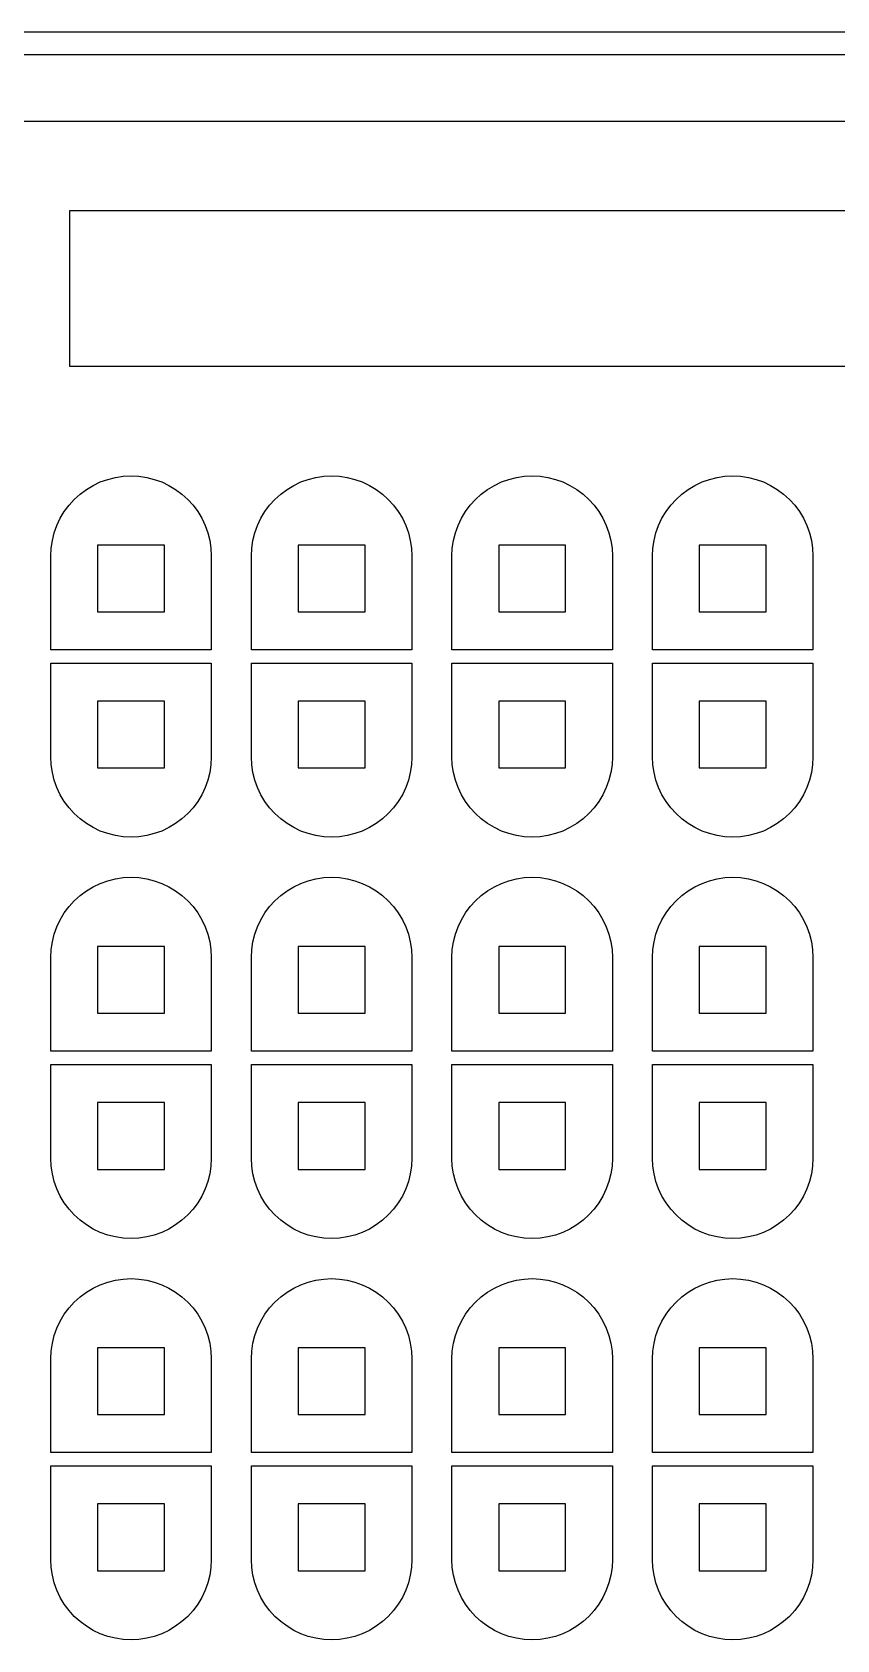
# Model space of a CAD drawing. Extents: x -25 to 122, y -49 to 104.
# Drawn here: x 45.89 to 64.29, y 27.97 to 64.71 of the extents above; entities that cross this region are included whole.
import ezdxf

# ---------------------------------------------------------------- set-up
doc = ezdxf.new("R2010")
doc.units = 0

msp = doc.modelspace()

# ---------------------------------------------------------------- linework, layer by layer
for p, q in [((101.39, 64.7065), (-9.6805, 64.7065)), ((-9.17099, 64.197), (100.881, 64.197)), ((99.3525, 62.6685), (-7.64249, 62.6685)), ((46.7466, 57.064), (46.7466, 60.6305)), ((46.7466, 60.6305), (69.6741, 60.6305)), ((69.6741, 57.064), (46.7466, 57.064)), ((47.2831, 54.3508), (47.4458, 54.4278)), ((47.4458, 54.4278), (47.6153, 54.4885)), ((47.6153, 54.4885), (47.7899, 54.5322)), ((47.7899, 54.5322), (47.968, 54.5586)), ((47.968, 54.5586), (48.1477, 54.5674)), ((48.1477, 54.5674), (48.3275, 54.5586)), ((48.3275, 54.5586), (48.5056, 54.5322)), ((48.5056, 54.5322), (48.6802, 54.4885)), ((48.6802, 54.4885), (48.8497, 54.4278)), ((48.8497, 54.4278), (49.0124, 54.3508)), ((51.8686, 54.3508), (52.0313, 54.4278)), ((52.0313, 54.4278), (52.2008, 54.4885)), ((52.2008, 54.4885), (52.3754, 54.5322)), ((52.3754, 54.5322), (52.5535, 54.5586)), ((52.5535, 54.5586), (52.7332, 54.5674)), ((52.7332, 54.5674), (52.913, 54.5586)), ((52.913, 54.5586), (53.0911, 54.5322)), ((53.0911, 54.5322), (53.2657, 54.4885)), ((53.2657, 54.4885), (53.4352, 54.4278)), ((53.4352, 54.4278), (53.5979, 54.3508)), ((56.4541, 54.3508), (56.6168, 54.4278)), ((56.6168, 54.4278), (56.7863, 54.4885)), ((56.7863, 54.4885), (56.9609, 54.5322)), ((56.9609, 54.5322), (57.139, 54.5586)), ((57.139, 54.5586), (57.3187, 54.5674)), ((57.3187, 54.5674), (57.4985, 54.5586)), ((57.4985, 54.5586), (57.6766, 54.5322)), ((57.6766, 54.5322), (57.8512, 54.4885)), ((57.8512, 54.4885), (58.0207, 54.4278)), ((58.0207, 54.4278), (58.1834, 54.3508)), ((61.0396, 54.3508), (61.2023, 54.4278)), ((61.2023, 54.4278), (61.3718, 54.4885)), ((61.3718, 54.4885), (61.5464, 54.5322)), ((61.5464, 54.5322), (61.7245, 54.5586)), ((61.7245, 54.5586), (61.9042, 54.5674)), ((61.9042, 54.5674), (62.084, 54.5586)), ((62.084, 54.5586), (62.2621, 54.5322)), ((62.2621, 54.5322), (62.4367, 54.4885)), ((62.4367, 54.4885), (62.6062, 54.4278)), ((62.6062, 54.4278), (62.7689, 54.3508)), ((46.7299, 53.8969), (46.8508, 54.0302)), ((46.8508, 54.0302), (46.9841, 54.1511)), ((46.9841, 54.1511), (47.1287, 54.2583)), ((47.1287, 54.2583), (47.2831, 54.3508)), ((49.0124, 54.3508), (49.1668, 54.2583)), ((49.1668, 54.2583), (49.3113, 54.1511)), ((49.3113, 54.1511), (49.4447, 54.0302)), ((49.4447, 54.0302), (49.5656, 53.8969)), ((51.3154, 53.8969), (51.4363, 54.0302)), ((51.4363, 54.0302), (51.5696, 54.1511)), ((51.5696, 54.1511), (51.7142, 54.2583)), ((51.7142, 54.2583), (51.8686, 54.3508)), ((53.5979, 54.3508), (53.7523, 54.2583)), ((53.7523, 54.2583), (53.8969, 54.1511)), ((53.8969, 54.1511), (54.0302, 54.0302)), ((54.0302, 54.0302), (54.1511, 53.8969)), ((55.9009, 53.8969), (56.0218, 54.0302)), ((56.0218, 54.0302), (56.1551, 54.1511)), ((56.1551, 54.1511), (56.2997, 54.2583)), ((56.2997, 54.2583), (56.4541, 54.3508)), ((58.1834, 54.3508), (58.3378, 54.2583)), ((58.3378, 54.2583), (58.4823, 54.1511)), ((58.4823, 54.1511), (58.6157, 54.0302)), ((58.6157, 54.0302), (58.7366, 53.8969)), ((60.4864, 53.8969), (60.6073, 54.0302)), ((60.6073, 54.0302), (60.7406, 54.1511)), ((60.7406, 54.1511), (60.8852, 54.2583)), ((60.8852, 54.2583), (61.0396, 54.3508)), ((62.7689, 54.3508), (62.9233, 54.2583)), ((62.9233, 54.2583), (63.0678, 54.1511)), ((63.0678, 54.1511), (63.2012, 54.0302)), ((63.2012, 54.0302), (63.3221, 53.8969)), ((46.5301, 53.5979), (46.6227, 53.7523)), ((46.6227, 53.7523), (46.7299, 53.8969)), ((49.5656, 53.8969), (49.6728, 53.7523)), ((49.6728, 53.7523), (49.7654, 53.5979)), ((51.1156, 53.5979), (51.2082, 53.7523)), ((51.2082, 53.7523), (51.3154, 53.8969)), ((54.1511, 53.8969), (54.2583, 53.7523)), ((54.2583, 53.7523), (54.3508, 53.5979)), ((55.7011, 53.5979), (55.7937, 53.7523)), ((55.7937, 53.7523), (55.9009, 53.8969)), ((58.7366, 53.8969), (58.8438, 53.7523)), ((58.8438, 53.7523), (58.9364, 53.5979)), ((60.2866, 53.5979), (60.3792, 53.7523)), ((60.3792, 53.7523), (60.4864, 53.8969)), ((63.3221, 53.8969), (63.4293, 53.7523)), ((63.4293, 53.7523), (63.5219, 53.5979)), ((46.3488, 53.0911), (46.3925, 53.2657)), ((46.3925, 53.2657), (46.4532, 53.4352)), ((46.4532, 53.4352), (46.5301, 53.5979)), ((49.7654, 53.5979), (49.8423, 53.4352)), ((49.8423, 53.4352), (49.903, 53.2657)), ((49.903, 53.2657), (49.9467, 53.0911)), ((50.9343, 53.0911), (50.978, 53.2657)), ((50.978, 53.2657), (51.0387, 53.4352)), ((51.0387, 53.4352), (51.1156, 53.5979)), ((54.3508, 53.5979), (54.4278, 53.4352)), ((54.4278, 53.4352), (54.4885, 53.2657)), ((54.4885, 53.2657), (54.5322, 53.0911)), ((55.5198, 53.0911), (55.5635, 53.2657)), ((55.5635, 53.2657), (55.6242, 53.4352)), ((55.6242, 53.4352), (55.7011, 53.5979)), ((58.9364, 53.5979), (59.0133, 53.4352)), ((59.0133, 53.4352), (59.074, 53.2657)), ((59.074, 53.2657), (59.1177, 53.0911)), ((60.1053, 53.0911), (60.149, 53.2657)), ((60.149, 53.2657), (60.2097, 53.4352)), ((60.2097, 53.4352), (60.2866, 53.5979)), ((63.5219, 53.5979), (63.5988, 53.4352)), ((63.5988, 53.4352), (63.6595, 53.2657)), ((63.6595, 53.2657), (63.7032, 53.0911)), ((46.3136, 52.7332), (46.3224, 52.913)), ((46.3224, 52.913), (46.3488, 53.0911)), ((48.912, 52.988), (47.3835, 52.988)), ((47.3835, 52.988), (47.3835, 51.4595)), ((48.912, 51.4595), (48.912, 52.988)), ((49.9467, 53.0911), (49.9731, 52.913)), ((49.9731, 52.913), (49.9819, 52.7332)), ((50.899, 52.7332), (50.9079, 52.913)), ((50.9079, 52.913), (50.9343, 53.0911)), ((53.4975, 52.988), (51.969, 52.988)), ((51.969, 52.988), (51.969, 51.4595)), ((53.4975, 51.4595), (53.4975, 52.988)), ((54.5322, 53.0911), (54.5586, 52.913)), ((54.5586, 52.913), (54.5674, 52.7332)), ((55.4846, 52.7332), (55.4934, 52.913)), ((55.4934, 52.913), (55.5198, 53.0911)), ((58.083, 52.988), (56.5545, 52.988)), ((56.5545, 52.988), (56.5545, 51.4595)), ((58.083, 51.4595), (58.083, 52.988)), ((59.1177, 53.0911), (59.1441, 52.913)), ((59.1441, 52.913), (59.1529, 52.7332)), ((60.0701, 52.7332), (60.0789, 52.913)), ((60.0789, 52.913), (60.1053, 53.0911)), ((62.6685, 52.988), (61.14, 52.988)), ((61.14, 52.988), (61.14, 51.4595)), ((62.6685, 51.4595), (62.6685, 52.988)), ((63.7032, 53.0911), (63.7296, 52.913)), ((63.7296, 52.913), (63.7384, 52.7332)), ((46.3136, 50.5933), (46.3136, 52.7332)), ((49.9819, 52.7332), (49.9819, 50.5933)), ((50.899, 50.5933), (50.899, 52.7332)), ((54.5674, 52.7332), (54.5674, 50.5933)), ((55.4846, 50.5933), (55.4846, 52.7332)), ((59.1529, 52.7332), (59.1529, 50.5933)), ((60.0701, 50.5933), (60.0701, 52.7332)), ((63.7384, 52.7332), (63.7384, 50.5933)), ((47.3835, 51.4595), (48.912, 51.4595)), ((51.969, 51.4595), (53.4975, 51.4595)), ((56.5545, 51.4595), (58.083, 51.4595)), ((61.14, 51.4595), (62.6685, 51.4595)), ((49.9819, 50.5933), (46.3136, 50.5933)), ((54.5674, 50.5933), (50.899, 50.5933)), ((59.1529, 50.5933), (55.4846, 50.5933)), ((63.7384, 50.5933), (60.0701, 50.5933)), ((46.3136, 48.1477), (46.3136, 50.2876)), ((46.3136, 50.2876), (49.9819, 50.2876)), ((49.9819, 50.2876), (49.9819, 48.1477)), ((50.899, 48.1477), (50.899, 50.2876)), ((50.899, 50.2876), (54.5674, 50.2876)), ((54.5674, 50.2876), (54.5674, 48.1477)), ((55.4846, 48.1477), (55.4846, 50.2876)), ((55.4846, 50.2876), (59.1529, 50.2876)), ((59.1529, 50.2876), (59.1529, 48.1477)), ((60.0701, 48.1477), (60.0701, 50.2876)), ((60.0701, 50.2876), (63.7384, 50.2876)), ((63.7384, 50.2876), (63.7384, 48.1477)), ((48.912, 49.4215), (47.3835, 49.4215)), ((47.3835, 49.4215), (47.3835, 47.893)), ((48.912, 47.893), (48.912, 49.4215)), ((53.4975, 49.4215), (51.969, 49.4215)), ((51.969, 49.4215), (51.969, 47.893)), ((53.4975, 47.893), (53.4975, 49.4215)), ((58.083, 49.4215), (56.5545, 49.4215)), ((56.5545, 49.4215), (56.5545, 47.893)), ((58.083, 47.893), (58.083, 49.4215)), ((62.6685, 49.4215), (61.14, 49.4215)), ((61.14, 49.4215), (61.14, 47.893)), ((62.6685, 47.893), (62.6685, 49.4215)), ((46.3224, 47.968), (46.3136, 48.1477)), ((49.9819, 48.1477), (49.9731, 47.968)), ((50.9079, 47.968), (50.899, 48.1477)), ((54.5674, 48.1477), (54.5586, 47.968)), ((55.4934, 47.968), (55.4846, 48.1477)), ((59.1529, 48.1477), (59.1441, 47.968)), ((60.0789, 47.968), (60.0701, 48.1477)), ((63.7384, 48.1477), (63.7296, 47.968)), ((46.3488, 47.7899), (46.3224, 47.968)), ((46.3925, 47.6153), (46.3488, 47.7899)), ((47.3835, 47.893), (48.912, 47.893)), ((49.9467, 47.7899), (49.903, 47.6153)), ((49.9731, 47.968), (49.9467, 47.7899)), ((50.9343, 47.7899), (50.9079, 47.968)), ((50.978, 47.6153), (50.9343, 47.7899)), ((51.969, 47.893), (53.4975, 47.893)), ((54.5322, 47.7899), (54.4885, 47.6153)), ((54.5586, 47.968), (54.5322, 47.7899)), ((55.5198, 47.7899), (55.4934, 47.968)), ((55.5635, 47.6153), (55.5198, 47.7899)), ((56.5545, 47.893), (58.083, 47.893)), ((59.1177, 47.7899), (59.074, 47.6153)), ((59.1441, 47.968), (59.1177, 47.7899)), ((60.1053, 47.7899), (60.0789, 47.968)), ((60.149, 47.6153), (60.1053, 47.7899)), ((61.14, 47.893), (62.6685, 47.893)), ((63.7032, 47.7899), (63.6595, 47.6153)), ((63.7296, 47.968), (63.7032, 47.7899)), ((46.4532, 47.4458), (46.3925, 47.6153)), ((46.5301, 47.2831), (46.4532, 47.4458)), ((49.8423, 47.4458), (49.7654, 47.2831)), ((49.903, 47.6153), (49.8423, 47.4458)), ((51.0387, 47.4458), (50.978, 47.6153)), ((51.1156, 47.2831), (51.0387, 47.4458)), ((54.4278, 47.4458), (54.3508, 47.2831)), ((54.4885, 47.6153), (54.4278, 47.4458)), ((55.6242, 47.4458), (55.5635, 47.6153)), ((55.7011, 47.2831), (55.6242, 47.4458)), ((59.0133, 47.4458), (58.9364, 47.2831)), ((59.074, 47.6153), (59.0133, 47.4458)), ((60.2097, 47.4458), (60.149, 47.6153)), ((60.2866, 47.2831), (60.2097, 47.4458)), ((63.5988, 47.4458), (63.5219, 47.2831)), ((63.6595, 47.6153), (63.5988, 47.4458)), ((46.6227, 47.1287), (46.5301, 47.2831)), ((46.7299, 46.9841), (46.6227, 47.1287)), ((49.6728, 47.1287), (49.5656, 46.9841)), ((49.7654, 47.2831), (49.6728, 47.1287)), ((51.2082, 47.1287), (51.1156, 47.2831)), ((51.3154, 46.9841), (51.2082, 47.1287)), ((54.2583, 47.1287), (54.1511, 46.9841)), ((54.3508, 47.2831), (54.2583, 47.1287)), ((55.7937, 47.1287), (55.7011, 47.2831)), ((55.9009, 46.9841), (55.7937, 47.1287)), ((58.8438, 47.1287), (58.7366, 46.9841)), ((58.9364, 47.2831), (58.8438, 47.1287)), ((60.3792, 47.1287), (60.2866, 47.2831)), ((60.4864, 46.9841), (60.3792, 47.1287)), ((63.4293, 47.1287), (63.3221, 46.9841)), ((63.5219, 47.2831), (63.4293, 47.1287)), ((46.8508, 46.8508), (46.7299, 46.9841)), ((46.9841, 46.7299), (46.8508, 46.8508)), ((47.1287, 46.6227), (46.9841, 46.7299)), ((49.3113, 46.7299), (49.1668, 46.6227)), ((49.4447, 46.8508), (49.3113, 46.7299)), ((49.5656, 46.9841), (49.4447, 46.8508)), ((51.4363, 46.8508), (51.3154, 46.9841)), ((51.5696, 46.7299), (51.4363, 46.8508)), ((51.7142, 46.6227), (51.5696, 46.7299)), ((53.8969, 46.7299), (53.7523, 46.6227)), ((54.0302, 46.8508), (53.8969, 46.7299)), ((54.1511, 46.9841), (54.0302, 46.8508)), ((56.0218, 46.8508), (55.9009, 46.9841)), ((56.1551, 46.7299), (56.0218, 46.8508)), ((56.2997, 46.6227), (56.1551, 46.7299)), ((58.4823, 46.7299), (58.3378, 46.6227)), ((58.6157, 46.8508), (58.4823, 46.7299)), ((58.7366, 46.9841), (58.6157, 46.8508)), ((60.6073, 46.8508), (60.4864, 46.9841)), ((60.7406, 46.7299), (60.6073, 46.8508)), ((60.8852, 46.6227), (60.7406, 46.7299)), ((63.0678, 46.7299), (62.9233, 46.6227)), ((63.2012, 46.8508), (63.0678, 46.7299)), ((63.3221, 46.9841), (63.2012, 46.8508)), ((47.2831, 46.5301), (47.1287, 46.6227)), ((47.4458, 46.4532), (47.2831, 46.5301)), ((47.6153, 46.3925), (47.4458, 46.4532)), ((47.7899, 46.3488), (47.6153, 46.3925)), ((47.968, 46.3224), (47.7899, 46.3488)), ((48.1477, 46.3136), (47.968, 46.3224)), ((48.3275, 46.3224), (48.1477, 46.3136)), ((48.5056, 46.3488), (48.3275, 46.3224)), ((48.6802, 46.3925), (48.5056, 46.3488)), ((48.8497, 46.4532), (48.6802, 46.3925)), ((49.0124, 46.5301), (48.8497, 46.4532)), ((49.1668, 46.6227), (49.0124, 46.5301)), ((51.8686, 46.5301), (51.7142, 46.6227)), ((52.0313, 46.4532), (51.8686, 46.5301)), ((52.2008, 46.3925), (52.0313, 46.4532)), ((52.3754, 46.3488), (52.2008, 46.3925)), ((52.5535, 46.3224), (52.3754, 46.3488)), ((52.7332, 46.3136), (52.5535, 46.3224)), ((52.913, 46.3224), (52.7332, 46.3136)), ((53.0911, 46.3488), (52.913, 46.3224)), ((53.2657, 46.3925), (53.0911, 46.3488)), ((53.4352, 46.4532), (53.2657, 46.3925)), ((53.5979, 46.5301), (53.4352, 46.4532)), ((53.7523, 46.6227), (53.5979, 46.5301)), ((56.4541, 46.5301), (56.2997, 46.6227)), ((56.6168, 46.4532), (56.4541, 46.5301)), ((56.7863, 46.3925), (56.6168, 46.4532)), ((56.9609, 46.3488), (56.7863, 46.3925)), ((57.139, 46.3224), (56.9609, 46.3488)), ((57.3187, 46.3136), (57.139, 46.3224)), ((57.4985, 46.3224), (57.3187, 46.3136)), ((57.6766, 46.3488), (57.4985, 46.3224)), ((57.8512, 46.3925), (57.6766, 46.3488)), ((58.0207, 46.4532), (57.8512, 46.3925)), ((58.1834, 46.5301), (58.0207, 46.4532)), ((58.3378, 46.6227), (58.1834, 46.5301)), ((61.0396, 46.5301), (60.8852, 46.6227)), ((61.2023, 46.4532), (61.0396, 46.5301)), ((61.3718, 46.3925), (61.2023, 46.4532)), ((61.5464, 46.3488), (61.3718, 46.3925)), ((61.7245, 46.3224), (61.5464, 46.3488)), ((61.9042, 46.3136), (61.7245, 46.3224)), ((62.084, 46.3224), (61.9042, 46.3136)), ((62.2621, 46.3488), (62.084, 46.3224)), ((62.4367, 46.3925), (62.2621, 46.3488)), ((62.6062, 46.4532), (62.4367, 46.3925)), ((62.7689, 46.5301), (62.6062, 46.4532)), ((62.9233, 46.6227), (62.7689, 46.5301)), ((47.2831, 45.1799), (47.4458, 45.2568)), ((47.4458, 45.2568), (47.6153, 45.3175)), ((47.6153, 45.3175), (47.7899, 45.3612)), ((47.7899, 45.3612), (47.968, 45.3876)), ((47.968, 45.3876), (48.1477, 45.3964)), ((48.1477, 45.3964), (48.3275, 45.3876)), ((48.3275, 45.3876), (48.5056, 45.3612)), ((48.5056, 45.3612), (48.6802, 45.3175)), ((48.6802, 45.3175), (48.8497, 45.2568)), ((48.8497, 45.2568), (49.0124, 45.1799)), ((51.8686, 45.1799), (52.0313, 45.2568)), ((52.0313, 45.2568), (52.2008, 45.3175)), ((52.2008, 45.3175), (52.3754, 45.3612)), ((52.3754, 45.3612), (52.5535, 45.3876)), ((52.5535, 45.3876), (52.7332, 45.3964)), ((52.7332, 45.3964), (52.913, 45.3876)), ((52.913, 45.3876), (53.0911, 45.3612)), ((53.0911, 45.3612), (53.2657, 45.3175)), ((53.2657, 45.3175), (53.4352, 45.2568)), ((53.4352, 45.2568), (53.5979, 45.1799)), ((56.4541, 45.1799), (56.6168, 45.2568)), ((56.6168, 45.2568), (56.7863, 45.3175)), ((56.7863, 45.3175), (56.9609, 45.3612)), ((56.9609, 45.3612), (57.139, 45.3876)), ((57.139, 45.3876), (57.3187, 45.3964)), ((57.3187, 45.3964), (57.4985, 45.3876)), ((57.4985, 45.3876), (57.6766, 45.3612)), ((57.6766, 45.3612), (57.8512, 45.3175)), ((57.8512, 45.3175), (58.0207, 45.2568)), ((58.0207, 45.2568), (58.1834, 45.1799)), ((61.0396, 45.1799), (61.2023, 45.2568)), ((61.2023, 45.2568), (61.3718, 45.3175)), ((61.3718, 45.3175), (61.5464, 45.3612)), ((61.5464, 45.3612), (61.7245, 45.3876)), ((61.7245, 45.3876), (61.9042, 45.3964)), ((61.9042, 45.3964), (62.084, 45.3876)), ((62.084, 45.3876), (62.2621, 45.3612)), ((62.2621, 45.3612), (62.4367, 45.3175)), ((62.4367, 45.3175), (62.6062, 45.2568)), ((62.6062, 45.2568), (62.7689, 45.1799)), ((46.7299, 44.7258), (46.8508, 44.8592)), ((46.8508, 44.8592), (46.9841, 44.9801)), ((46.9841, 44.9801), (47.1287, 45.0873)), ((47.1287, 45.0873), (47.2831, 45.1799)), ((49.0124, 45.1799), (49.1668, 45.0873)), ((49.1668, 45.0873), (49.3113, 44.9801)), ((49.3113, 44.9801), (49.4447, 44.8592)), ((49.4447, 44.8592), (49.5656, 44.7258)), ((51.3154, 44.7258), (51.4363, 44.8592)), ((51.4363, 44.8592), (51.5696, 44.9801)), ((51.5696, 44.9801), (51.7142, 45.0873)), ((51.7142, 45.0873), (51.8686, 45.1799)), ((53.5979, 45.1799), (53.7523, 45.0873)), ((53.7523, 45.0873), (53.8969, 44.9801)), ((53.8969, 44.9801), (54.0302, 44.8592)), ((54.0302, 44.8592), (54.1511, 44.7258)), ((55.9009, 44.7258), (56.0218, 44.8592)), ((56.0218, 44.8592), (56.1551, 44.9801)), ((56.1551, 44.9801), (56.2997, 45.0873)), ((56.2997, 45.0873), (56.4541, 45.1799)), ((58.1834, 45.1799), (58.3378, 45.0873)), ((58.3378, 45.0873), (58.4823, 44.9801)), ((58.4823, 44.9801), (58.6157, 44.8592)), ((58.6157, 44.8592), (58.7366, 44.7258)), ((60.4864, 44.7258), (60.6073, 44.8592)), ((60.6073, 44.8592), (60.7406, 44.9801)), ((60.7406, 44.9801), (60.8852, 45.0873)), ((60.8852, 45.0873), (61.0396, 45.1799)), ((62.7689, 45.1799), (62.9233, 45.0873)), ((62.9233, 45.0873), (63.0678, 44.9801)), ((63.0678, 44.9801), (63.2012, 44.8592)), ((63.2012, 44.8592), (63.3221, 44.7258)), ((46.5301, 44.4269), (46.6227, 44.5813)), ((46.6227, 44.5813), (46.7299, 44.7258)), ((49.5656, 44.7258), (49.6728, 44.5813)), ((49.6728, 44.5813), (49.7654, 44.4269)), ((51.1156, 44.4269), (51.2082, 44.5813)), ((51.2082, 44.5813), (51.3154, 44.7258)), ((54.1511, 44.7258), (54.2583, 44.5813)), ((54.2583, 44.5813), (54.3508, 44.4269)), ((55.7011, 44.4269), (55.7937, 44.5813)), ((55.7937, 44.5813), (55.9009, 44.7258)), ((58.7366, 44.7258), (58.8438, 44.5813)), ((58.8438, 44.5813), (58.9364, 44.4269)), ((60.2866, 44.4269), (60.3792, 44.5813)), ((60.3792, 44.5813), (60.4864, 44.7258)), ((63.3221, 44.7258), (63.4293, 44.5813)), ((63.4293, 44.5813), (63.5219, 44.4269)), ((46.3488, 43.9201), (46.3925, 44.0947)), ((46.3925, 44.0947), (46.4532, 44.2642)), ((46.4532, 44.2642), (46.5301, 44.4269)), ((49.7654, 44.4269), (49.8423, 44.2642)), ((49.8423, 44.2642), (49.903, 44.0947)), ((49.903, 44.0947), (49.9467, 43.9201)), ((50.9343, 43.9201), (50.978, 44.0947)), ((50.978, 44.0947), (51.0387, 44.2642)), ((51.0387, 44.2642), (51.1156, 44.4269)), ((54.3508, 44.4269), (54.4278, 44.2642)), ((54.4278, 44.2642), (54.4885, 44.0947)), ((54.4885, 44.0947), (54.5322, 43.9201)), ((55.5198, 43.9201), (55.5635, 44.0947)), ((55.5635, 44.0947), (55.6242, 44.2642)), ((55.6242, 44.2642), (55.7011, 44.4269)), ((58.9364, 44.4269), (59.0133, 44.2642)), ((59.0133, 44.2642), (59.074, 44.0947)), ((59.074, 44.0947), (59.1177, 43.9201)), ((60.1053, 43.9201), (60.149, 44.0947)), ((60.149, 44.0947), (60.2097, 44.2642)), ((60.2097, 44.2642), (60.2866, 44.4269)), ((63.5219, 44.4269), (63.5988, 44.2642)), ((63.5988, 44.2642), (63.6595, 44.0947)), ((63.6595, 44.0947), (63.7032, 43.9201)), ((46.3136, 43.5622), (46.3224, 43.742)), ((46.3224, 43.742), (46.3488, 43.9201)), ((48.912, 43.817), (47.3835, 43.817)), ((47.3835, 43.817), (47.3835, 42.2885)), ((48.912, 42.2885), (48.912, 43.817)), ((49.9467, 43.9201), (49.9731, 43.742)), ((49.9731, 43.742), (49.9819, 43.5622)), ((50.899, 43.5622), (50.9079, 43.742)), ((50.9079, 43.742), (50.9343, 43.9201)), ((53.4975, 43.817), (51.969, 43.817)), ((51.969, 43.817), (51.969, 42.2885)), ((53.4975, 42.2885), (53.4975, 43.817)), ((54.5322, 43.9201), (54.5586, 43.742)), ((54.5586, 43.742), (54.5674, 43.5622)), ((55.4846, 43.5622), (55.4934, 43.742)), ((55.4934, 43.742), (55.5198, 43.9201)), ((58.083, 43.817), (56.5545, 43.817)), ((56.5545, 43.817), (56.5545, 42.2885)), ((58.083, 42.2885), (58.083, 43.817)), ((59.1177, 43.9201), (59.1441, 43.742)), ((59.1441, 43.742), (59.1529, 43.5622)), ((60.0701, 43.5622), (60.0789, 43.742)), ((60.0789, 43.742), (60.1053, 43.9201)), ((62.6685, 43.817), (61.14, 43.817)), ((61.14, 43.817), (61.14, 42.2885)), ((62.6685, 42.2885), (62.6685, 43.817)), ((63.7032, 43.9201), (63.7296, 43.742)), ((63.7296, 43.742), (63.7384, 43.5622)), ((46.3136, 41.4223), (46.3136, 43.5622)), ((49.9819, 43.5622), (49.9819, 41.4223)), ((50.899, 41.4223), (50.899, 43.5622)), ((54.5674, 43.5622), (54.5674, 41.4223)), ((55.4846, 41.4223), (55.4846, 43.5622)), ((59.1529, 43.5622), (59.1529, 41.4223)), ((60.0701, 41.4223), (60.0701, 43.5622)), ((63.7384, 43.5622), (63.7384, 41.4223)), ((47.3835, 42.2885), (48.912, 42.2885)), ((51.969, 42.2885), (53.4975, 42.2885)), ((56.5545, 42.2885), (58.083, 42.2885)), ((61.14, 42.2885), (62.6685, 42.2885)), ((49.9819, 41.4223), (46.3136, 41.4223)), ((54.5674, 41.4223), (50.899, 41.4223)), ((59.1529, 41.4223), (55.4846, 41.4223)), ((63.7384, 41.4223), (60.0701, 41.4223)), ((46.3136, 38.9767), (46.3136, 41.1167)), ((46.3136, 41.1167), (49.9819, 41.1167)), ((49.9819, 41.1167), (49.9819, 38.9767)), ((50.899, 38.9767), (50.899, 41.1167)), ((50.899, 41.1167), (54.5674, 41.1167)), ((54.5674, 41.1167), (54.5674, 38.9767)), ((55.4846, 38.9767), (55.4846, 41.1167)), ((55.4846, 41.1167), (59.1529, 41.1167)), ((59.1529, 41.1167), (59.1529, 38.9767)), ((60.0701, 38.9767), (60.0701, 41.1167)), ((60.0701, 41.1167), (63.7384, 41.1167)), ((63.7384, 41.1167), (63.7384, 38.9767)), ((48.912, 40.2505), (47.3835, 40.2505)), ((47.3835, 40.2505), (47.3835, 38.722)), ((48.912, 38.722), (48.912, 40.2505)), ((53.4975, 40.2505), (51.969, 40.2505)), ((51.969, 40.2505), (51.969, 38.722)), ((53.4975, 38.722), (53.4975, 40.2505)), ((58.083, 40.2505), (56.5545, 40.2505)), ((56.5545, 40.2505), (56.5545, 38.722)), ((58.083, 38.722), (58.083, 40.2505)), ((62.6685, 40.2505), (61.14, 40.2505)), ((61.14, 40.2505), (61.14, 38.722)), ((62.6685, 38.722), (62.6685, 40.2505)), ((46.3224, 38.797), (46.3136, 38.9767)), ((49.9819, 38.9767), (49.9731, 38.797)), ((50.9079, 38.797), (50.899, 38.9767)), ((54.5674, 38.9767), (54.5586, 38.797)), ((55.4934, 38.797), (55.4846, 38.9767)), ((59.1529, 38.9767), (59.1441, 38.797)), ((60.0789, 38.797), (60.0701, 38.9767)), ((63.7384, 38.9767), (63.7296, 38.797)), ((46.3488, 38.6189), (46.3224, 38.797)), ((46.3925, 38.4443), (46.3488, 38.6189)), ((47.3835, 38.722), (48.912, 38.722)), ((49.9467, 38.6189), (49.903, 38.4443)), ((49.9731, 38.797), (49.9467, 38.6189)), ((50.9343, 38.6189), (50.9079, 38.797)), ((50.978, 38.4443), (50.9343, 38.6189)), ((51.969, 38.722), (53.4975, 38.722)), ((54.5322, 38.6189), (54.4885, 38.4443)), ((54.5586, 38.797), (54.5322, 38.6189)), ((55.5198, 38.6189), (55.4934, 38.797)), ((55.5635, 38.4443), (55.5198, 38.6189)), ((56.5545, 38.722), (58.083, 38.722)), ((59.1177, 38.6189), (59.074, 38.4443)), ((59.1441, 38.797), (59.1177, 38.6189)), ((60.1053, 38.6189), (60.0789, 38.797)), ((60.149, 38.4443), (60.1053, 38.6189)), ((61.14, 38.722), (62.6685, 38.722)), ((63.7032, 38.6189), (63.6595, 38.4443)), ((63.7296, 38.797), (63.7032, 38.6189)), ((46.4532, 38.2748), (46.3925, 38.4443)), ((46.5301, 38.1121), (46.4532, 38.2748)), ((49.8423, 38.2748), (49.7654, 38.1121)), ((49.903, 38.4443), (49.8423, 38.2748)), ((51.0387, 38.2748), (50.978, 38.4443)), ((51.1156, 38.1121), (51.0387, 38.2748)), ((54.4278, 38.2748), (54.3508, 38.1121)), ((54.4885, 38.4443), (54.4278, 38.2748)), ((55.6242, 38.2748), (55.5635, 38.4443)), ((55.7011, 38.1121), (55.6242, 38.2748)), ((59.0133, 38.2748), (58.9364, 38.1121)), ((59.074, 38.4443), (59.0133, 38.2748)), ((60.2097, 38.2748), (60.149, 38.4443)), ((60.2866, 38.1121), (60.2097, 38.2748)), ((63.5988, 38.2748), (63.5219, 38.1121)), ((63.6595, 38.4443), (63.5988, 38.2748)), ((46.6227, 37.9577), (46.5301, 38.1121)), ((46.7299, 37.8131), (46.6227, 37.9577)), ((49.6728, 37.9577), (49.5656, 37.8131)), ((49.7654, 38.1121), (49.6728, 37.9577)), ((51.2082, 37.9577), (51.1156, 38.1121)), ((51.3154, 37.8131), (51.2082, 37.9577)), ((54.2583, 37.9577), (54.1511, 37.8131)), ((54.3508, 38.1121), (54.2583, 37.9577)), ((55.7937, 37.9577), (55.7011, 38.1121)), ((55.9009, 37.8131), (55.7937, 37.9577)), ((58.8438, 37.9577), (58.7366, 37.8131)), ((58.9364, 38.1121), (58.8438, 37.9577)), ((60.3792, 37.9577), (60.2866, 38.1121)), ((60.4864, 37.8131), (60.3792, 37.9577)), ((63.4293, 37.9577), (63.3221, 37.8131)), ((63.5219, 38.1121), (63.4293, 37.9577)), ((46.8508, 37.6798), (46.7299, 37.8131)), ((46.9841, 37.5589), (46.8508, 37.6798)), ((47.1287, 37.4517), (46.9841, 37.5589)), ((49.3113, 37.5589), (49.1668, 37.4517)), ((49.4447, 37.6798), (49.3113, 37.5589)), ((49.5656, 37.8131), (49.4447, 37.6798)), ((51.4363, 37.6798), (51.3154, 37.8131)), ((51.5696, 37.5589), (51.4363, 37.6798)), ((51.7142, 37.4517), (51.5696, 37.5589)), ((53.8969, 37.5589), (53.7523, 37.4517)), ((54.0302, 37.6798), (53.8969, 37.5589)), ((54.1511, 37.8131), (54.0302, 37.6798)), ((56.0218, 37.6798), (55.9009, 37.8131)), ((56.1551, 37.5589), (56.0218, 37.6798)), ((56.2997, 37.4517), (56.1551, 37.5589)), ((58.4823, 37.5589), (58.3378, 37.4517)), ((58.6157, 37.6798), (58.4823, 37.5589)), ((58.7366, 37.8131), (58.6157, 37.6798)), ((60.6073, 37.6798), (60.4864, 37.8131)), ((60.7406, 37.5589), (60.6073, 37.6798)), ((60.8852, 37.4517), (60.7406, 37.5589)), ((63.0678, 37.5589), (62.9233, 37.4517)), ((63.2012, 37.6798), (63.0678, 37.5589)), ((63.3221, 37.8131), (63.2012, 37.6798)), ((47.2831, 37.3591), (47.1287, 37.4517)), ((47.4458, 37.2822), (47.2831, 37.3591)), ((47.6153, 37.2215), (47.4458, 37.2822)), ((47.7899, 37.1778), (47.6153, 37.2215)), ((47.968, 37.1514), (47.7899, 37.1778)), ((48.1477, 37.1425), (47.968, 37.1514)), ((48.3275, 37.1514), (48.1477, 37.1425)), ((48.5056, 37.1778), (48.3275, 37.1514)), ((48.6802, 37.2215), (48.5056, 37.1778)), ((48.8497, 37.2822), (48.6802, 37.2215)), ((49.0124, 37.3591), (48.8497, 37.2822)), ((49.1668, 37.4517), (49.0124, 37.3591)), ((51.8686, 37.3591), (51.7142, 37.4517)), ((52.0313, 37.2822), (51.8686, 37.3591)), ((52.2008, 37.2215), (52.0313, 37.2822)), ((52.3754, 37.1778), (52.2008, 37.2215)), ((52.5535, 37.1514), (52.3754, 37.1778)), ((52.7332, 37.1425), (52.5535, 37.1514)), ((52.913, 37.1514), (52.7332, 37.1425)), ((53.0911, 37.1778), (52.913, 37.1514)), ((53.2657, 37.2215), (53.0911, 37.1778)), ((53.4352, 37.2822), (53.2657, 37.2215)), ((53.5979, 37.3591), (53.4352, 37.2822)), ((53.7523, 37.4517), (53.5979, 37.3591)), ((56.4541, 37.3591), (56.2997, 37.4517)), ((56.6168, 37.2822), (56.4541, 37.3591)), ((56.7863, 37.2215), (56.6168, 37.2822)), ((56.9609, 37.1778), (56.7863, 37.2215)), ((57.139, 37.1514), (56.9609, 37.1778)), ((57.3187, 37.1425), (57.139, 37.1514)), ((57.4985, 37.1514), (57.3187, 37.1425)), ((57.6766, 37.1778), (57.4985, 37.1514)), ((57.8512, 37.2215), (57.6766, 37.1778)), ((58.0207, 37.2822), (57.8512, 37.2215)), ((58.1834, 37.3591), (58.0207, 37.2822)), ((58.3378, 37.4517), (58.1834, 37.3591)), ((61.0396, 37.3591), (60.8852, 37.4517)), ((61.2023, 37.2822), (61.0396, 37.3591)), ((61.3718, 37.2215), (61.2023, 37.2822)), ((61.5464, 37.1778), (61.3718, 37.2215)), ((61.7245, 37.1514), (61.5464, 37.1778)), ((61.9042, 37.1425), (61.7245, 37.1514)), ((62.084, 37.1514), (61.9042, 37.1425)), ((62.2621, 37.1778), (62.084, 37.1514)), ((62.4367, 37.2215), (62.2621, 37.1778)), ((62.6062, 37.2822), (62.4367, 37.2215)), ((62.7689, 37.3591), (62.6062, 37.2822)), ((62.9233, 37.4517), (62.7689, 37.3591)), ((47.1287, 35.9163), (47.2831, 36.0089)), ((47.2831, 36.0089), (47.4458, 36.0858)), ((47.4458, 36.0858), (47.6153, 36.1465)), ((47.6153, 36.1465), (47.7899, 36.1902)), ((47.7899, 36.1902), (47.968, 36.2166)), ((47.968, 36.2166), (48.1477, 36.2254)), ((48.1477, 36.2254), (48.3275, 36.2166)), ((48.3275, 36.2166), (48.5056, 36.1902)), ((48.5056, 36.1902), (48.6802, 36.1465)), ((48.6802, 36.1465), (48.8497, 36.0858)), ((48.8497, 36.0858), (49.0124, 36.0089)), ((49.0124, 36.0089), (49.1668, 35.9163)), ((51.7142, 35.9163), (51.8686, 36.0089)), ((51.8686, 36.0089), (52.0313, 36.0858)), ((52.0313, 36.0858), (52.2008, 36.1465)), ((52.2008, 36.1465), (52.3754, 36.1902)), ((52.3754, 36.1902), (52.5535, 36.2166)), ((52.5535, 36.2166), (52.7332, 36.2254)), ((52.7332, 36.2254), (52.913, 36.2166)), ((52.913, 36.2166), (53.0911, 36.1902)), ((53.0911, 36.1902), (53.2657, 36.1465)), ((53.2657, 36.1465), (53.4352, 36.0858)), ((53.4352, 36.0858), (53.5979, 36.0089)), ((53.5979, 36.0089), (53.7523, 35.9163)), ((56.2997, 35.9163), (56.4541, 36.0089)), ((56.4541, 36.0089), (56.6168, 36.0858)), ((56.6168, 36.0858), (56.7863, 36.1465)), ((56.7863, 36.1465), (56.9609, 36.1902)), ((56.9609, 36.1902), (57.139, 36.2166)), ((57.139, 36.2166), (57.3187, 36.2254)), ((57.3187, 36.2254), (57.4985, 36.2166)), ((57.4985, 36.2166), (57.6766, 36.1902)), ((57.6766, 36.1902), (57.8512, 36.1465)), ((57.8512, 36.1465), (58.0207, 36.0858)), ((58.0207, 36.0858), (58.1834, 36.0089)), ((58.1834, 36.0089), (58.3378, 35.9163)), ((60.8852, 35.9163), (61.0396, 36.0089)), ((61.0396, 36.0089), (61.2023, 36.0858)), ((61.2023, 36.0858), (61.3718, 36.1465)), ((61.3718, 36.1465), (61.5464, 36.1902)), ((61.5464, 36.1902), (61.7245, 36.2166)), ((61.7245, 36.2166), (61.9042, 36.2254)), ((61.9042, 36.2254), (62.084, 36.2166)), ((62.084, 36.2166), (62.2621, 36.1902)), ((62.2621, 36.1902), (62.4367, 36.1465)), ((62.4367, 36.1465), (62.6062, 36.0858)), ((62.6062, 36.0858), (62.7689, 36.0089)), ((62.7689, 36.0089), (62.9233, 35.9163)), ((46.7299, 35.5548), (46.8508, 35.6882)), ((46.8508, 35.6882), (46.9841, 35.8091)), ((46.9841, 35.8091), (47.1287, 35.9163)), ((49.1668, 35.9163), (49.3113, 35.8091)), ((49.3113, 35.8091), (49.4447, 35.6882)), ((49.4447, 35.6882), (49.5656, 35.5548)), ((51.3154, 35.5548), (51.4363, 35.6882)), ((51.4363, 35.6882), (51.5696, 35.8091)), ((51.5696, 35.8091), (51.7142, 35.9163)), ((53.7523, 35.9163), (53.8969, 35.8091)), ((53.8969, 35.8091), (54.0302, 35.6882)), ((54.0302, 35.6882), (54.1511, 35.5548)), ((55.9009, 35.5548), (56.0218, 35.6882)), ((56.0218, 35.6882), (56.1551, 35.8091)), ((56.1551, 35.8091), (56.2997, 35.9163)), ((58.3378, 35.9163), (58.4823, 35.8091)), ((58.4823, 35.8091), (58.6157, 35.6882)), ((58.6157, 35.6882), (58.7366, 35.5548)), ((60.4864, 35.5548), (60.6073, 35.6882)), ((60.6073, 35.6882), (60.7406, 35.8091)), ((60.7406, 35.8091), (60.8852, 35.9163)), ((62.9233, 35.9163), (63.0678, 35.8091)), ((63.0678, 35.8091), (63.2012, 35.6882)), ((63.2012, 35.6882), (63.3221, 35.5548)), ((46.5301, 35.2559), (46.6227, 35.4103)), ((46.6227, 35.4103), (46.7299, 35.5548)), ((49.5656, 35.5548), (49.6728, 35.4103)), ((49.6728, 35.4103), (49.7654, 35.2559)), ((51.1156, 35.2559), (51.2082, 35.4103)), ((51.2082, 35.4103), (51.3154, 35.5548)), ((54.1511, 35.5548), (54.2583, 35.4103)), ((54.2583, 35.4103), (54.3508, 35.2559)), ((55.7011, 35.2559), (55.7937, 35.4103)), ((55.7937, 35.4103), (55.9009, 35.5548)), ((58.7366, 35.5548), (58.8438, 35.4103)), ((58.8438, 35.4103), (58.9364, 35.2559)), ((60.2866, 35.2559), (60.3792, 35.4103)), ((60.3792, 35.4103), (60.4864, 35.5548)), ((63.3221, 35.5548), (63.4293, 35.4103)), ((63.4293, 35.4103), (63.5219, 35.2559)), ((46.3488, 34.7491), (46.3925, 34.9237)), ((46.3925, 34.9237), (46.4532, 35.0932)), ((46.4532, 35.0932), (46.5301, 35.2559)), ((49.7654, 35.2559), (49.8423, 35.0932)), ((49.8423, 35.0932), (49.903, 34.9237)), ((49.903, 34.9237), (49.9467, 34.7491)), ((50.9343, 34.7491), (50.978, 34.9237)), ((50.978, 34.9237), (51.0387, 35.0932)), ((51.0387, 35.0932), (51.1156, 35.2559)), ((54.3508, 35.2559), (54.4278, 35.0932)), ((54.4278, 35.0932), (54.4885, 34.9237)), ((54.4885, 34.9237), (54.5322, 34.7491)), ((55.5198, 34.7491), (55.5635, 34.9237)), ((55.5635, 34.9237), (55.6242, 35.0932)), ((55.6242, 35.0932), (55.7011, 35.2559)), ((58.9364, 35.2559), (59.0133, 35.0932)), ((59.0133, 35.0932), (59.074, 34.9237)), ((59.074, 34.9237), (59.1177, 34.7491)), ((60.1053, 34.7491), (60.149, 34.9237)), ((60.149, 34.9237), (60.2097, 35.0932)), ((60.2097, 35.0932), (60.2866, 35.2559)), ((63.5219, 35.2559), (63.5988, 35.0932)), ((63.5988, 35.0932), (63.6595, 34.9237)), ((63.6595, 34.9237), (63.7032, 34.7491)), ((46.3136, 34.3912), (46.3224, 34.571)), ((46.3224, 34.571), (46.3488, 34.7491)), ((48.912, 34.646), (47.3835, 34.646)), ((47.3835, 34.646), (47.3835, 33.1175)), ((48.912, 33.1175), (48.912, 34.646)), ((49.9467, 34.7491), (49.9731, 34.571)), ((49.9731, 34.571), (49.9819, 34.3912)), ((50.899, 34.3912), (50.9079, 34.571)), ((50.9079, 34.571), (50.9343, 34.7491)), ((53.4975, 34.646), (51.969, 34.646)), ((51.969, 34.646), (51.969, 33.1175)), ((53.4975, 33.1175), (53.4975, 34.646)), ((54.5322, 34.7491), (54.5586, 34.571)), ((54.5586, 34.571), (54.5674, 34.3912)), ((55.4846, 34.3912), (55.4934, 34.571)), ((55.4934, 34.571), (55.5198, 34.7491)), ((58.083, 34.646), (56.5545, 34.646)), ((56.5545, 34.646), (56.5545, 33.1175)), ((58.083, 33.1175), (58.083, 34.646)), ((59.1177, 34.7491), (59.1441, 34.571)), ((59.1441, 34.571), (59.1529, 34.3912)), ((60.0701, 34.3912), (60.0789, 34.571)), ((60.0789, 34.571), (60.1053, 34.7491)), ((62.6685, 34.646), (61.14, 34.646)), ((61.14, 34.646), (61.14, 33.1175)), ((62.6685, 33.1175), (62.6685, 34.646)), ((63.7032, 34.7491), (63.7296, 34.571)), ((63.7296, 34.571), (63.7384, 34.3912)), ((46.3136, 32.2513), (46.3136, 34.3912)), ((49.9819, 34.3912), (49.9819, 32.2513)), ((50.899, 32.2513), (50.899, 34.3912)), ((54.5674, 34.3912), (54.5674, 32.2513)), ((55.4846, 32.2513), (55.4846, 34.3912)), ((59.1529, 34.3912), (59.1529, 32.2513)), ((60.0701, 32.2513), (60.0701, 34.3912)), ((63.7384, 34.3912), (63.7384, 32.2513)), ((47.3835, 33.1175), (48.912, 33.1175)), ((51.969, 33.1175), (53.4975, 33.1175)), ((56.5545, 33.1175), (58.083, 33.1175)), ((61.14, 33.1175), (62.6685, 33.1175)), ((49.9819, 32.2513), (46.3136, 32.2513)), ((54.5674, 32.2513), (50.899, 32.2513)), ((59.1529, 32.2513), (55.4846, 32.2513)), ((63.7384, 32.2513), (60.0701, 32.2513)), ((46.3136, 29.8057), (46.3136, 31.9456)), ((46.3136, 31.9456), (49.9819, 31.9456)), ((49.9819, 31.9456), (49.9819, 29.8057)), ((50.899, 29.8057), (50.899, 31.9456)), ((50.899, 31.9456), (54.5674, 31.9456)), ((54.5674, 31.9456), (54.5674, 29.8057)), ((55.4846, 29.8057), (55.4846, 31.9456)), ((55.4846, 31.9456), (59.1529, 31.9456)), ((59.1529, 31.9456), (59.1529, 29.8057)), ((60.0701, 29.8057), (60.0701, 31.9456)), ((60.0701, 31.9456), (63.7384, 31.9456)), ((63.7384, 31.9456), (63.7384, 29.8057)), ((48.912, 31.0795), (47.3835, 31.0795)), ((47.3835, 31.0795), (47.3835, 29.551)), ((48.912, 29.551), (48.912, 31.0795)), ((53.4975, 31.0795), (51.969, 31.0795)), ((51.969, 31.0795), (51.969, 29.551)), ((53.4975, 29.551), (53.4975, 31.0795)), ((58.083, 31.0795), (56.5545, 31.0795)), ((56.5545, 31.0795), (56.5545, 29.551)), ((58.083, 29.551), (58.083, 31.0795)), ((62.6685, 31.0795), (61.14, 31.0795)), ((61.14, 31.0795), (61.14, 29.551)), ((62.6685, 29.551), (62.6685, 31.0795)), ((46.3224, 29.626), (46.3136, 29.8057)), ((49.9819, 29.8057), (49.9731, 29.626)), ((50.9079, 29.626), (50.899, 29.8057)), ((54.5674, 29.8057), (54.5586, 29.626)), ((55.4934, 29.626), (55.4846, 29.8057)), ((59.1529, 29.8057), (59.1441, 29.626)), ((60.0789, 29.626), (60.0701, 29.8057)), ((63.7384, 29.8057), (63.7296, 29.626)), ((46.3488, 29.4479), (46.3224, 29.626)), ((46.3925, 29.2733), (46.3488, 29.4479)), ((47.3835, 29.551), (48.912, 29.551)), ((49.9467, 29.4479), (49.903, 29.2733)), ((49.9731, 29.626), (49.9467, 29.4479)), ((50.9343, 29.4479), (50.9079, 29.626)), ((50.978, 29.2733), (50.9343, 29.4479)), ((51.969, 29.551), (53.4975, 29.551)), ((54.5322, 29.4479), (54.4885, 29.2733)), ((54.5586, 29.626), (54.5322, 29.4479)), ((55.5198, 29.4479), (55.4934, 29.626)), ((55.5635, 29.2733), (55.5198, 29.4479)), ((56.5545, 29.551), (58.083, 29.551)), ((59.1177, 29.4479), (59.074, 29.2733)), ((59.1441, 29.626), (59.1177, 29.4479)), ((60.1053, 29.4479), (60.0789, 29.626)), ((60.149, 29.2733), (60.1053, 29.4479)), ((61.14, 29.551), (62.6685, 29.551)), ((63.7032, 29.4479), (63.6595, 29.2733)), ((63.7296, 29.626), (63.7032, 29.4479)), ((46.4532, 29.1038), (46.3925, 29.2733)), ((46.5301, 28.9411), (46.4532, 29.1038)), ((49.8423, 29.1038), (49.7654, 28.9411)), ((49.903, 29.2733), (49.8423, 29.1038)), ((51.0387, 29.1038), (50.978, 29.2733)), ((51.1156, 28.9411), (51.0387, 29.1038)), ((54.4278, 29.1038), (54.3508, 28.9411)), ((54.4885, 29.2733), (54.4278, 29.1038)), ((55.6242, 29.1038), (55.5635, 29.2733)), ((55.7011, 28.9411), (55.6242, 29.1038)), ((59.0133, 29.1038), (58.9364, 28.9411)), ((59.074, 29.2733), (59.0133, 29.1038)), ((60.2097, 29.1038), (60.149, 29.2733)), ((60.2866, 28.9411), (60.2097, 29.1038)), ((63.5988, 29.1038), (63.5219, 28.9411)), ((63.6595, 29.2733), (63.5988, 29.1038)), ((46.6227, 28.7867), (46.5301, 28.9411)), ((46.7299, 28.6421), (46.6227, 28.7867)), ((49.6728, 28.7867), (49.5656, 28.6421)), ((49.7654, 28.9411), (49.6728, 28.7867)), ((51.2082, 28.7867), (51.1156, 28.9411)), ((51.3154, 28.6421), (51.2082, 28.7867)), ((54.2583, 28.7867), (54.1511, 28.6421)), ((54.3508, 28.9411), (54.2583, 28.7867)), ((55.7937, 28.7867), (55.7011, 28.9411)), ((55.9009, 28.6421), (55.7937, 28.7867)), ((58.8438, 28.7867), (58.7366, 28.6421)), ((58.9364, 28.9411), (58.8438, 28.7867)), ((60.3792, 28.7867), (60.2866, 28.9411)), ((60.4864, 28.6421), (60.3792, 28.7867)), ((63.4293, 28.7867), (63.3221, 28.6421)), ((63.5219, 28.9411), (63.4293, 28.7867)), ((46.8508, 28.5088), (46.7299, 28.6421)), ((46.9841, 28.3879), (46.8508, 28.5088)), ((47.1287, 28.2807), (46.9841, 28.3879)), ((49.3113, 28.3879), (49.1668, 28.2807)), ((49.4447, 28.5088), (49.3113, 28.3879)), ((49.5656, 28.6421), (49.4447, 28.5088)), ((51.4363, 28.5088), (51.3154, 28.6421)), ((51.5696, 28.3879), (51.4363, 28.5088)), ((51.7142, 28.2807), (51.5696, 28.3879)), ((53.8969, 28.3879), (53.7523, 28.2807)), ((54.0302, 28.5088), (53.8969, 28.3879)), ((54.1511, 28.6421), (54.0302, 28.5088)), ((56.0218, 28.5088), (55.9009, 28.6421)), ((56.1551, 28.3879), (56.0218, 28.5088)), ((56.2997, 28.2807), (56.1551, 28.3879)), ((58.4823, 28.3879), (58.3378, 28.2807)), ((58.6157, 28.5088), (58.4823, 28.3879)), ((58.7366, 28.6421), (58.6157, 28.5088)), ((60.6073, 28.5088), (60.4864, 28.6421)), ((60.7406, 28.3879), (60.6073, 28.5088)), ((60.8852, 28.2807), (60.7406, 28.3879)), ((63.0678, 28.3879), (62.9233, 28.2807)), ((63.2012, 28.5088), (63.0678, 28.3879)), ((63.3221, 28.6421), (63.2012, 28.5088)), ((47.2831, 28.1881), (47.1287, 28.2807)), ((47.4458, 28.1112), (47.2831, 28.1881)), ((47.6153, 28.0505), (47.4458, 28.1112)), ((47.7899, 28.0068), (47.6153, 28.0505)), ((47.968, 27.9804), (47.7899, 28.0068)), ((48.1477, 27.9716), (47.968, 27.9804)), ((48.3275, 27.9804), (48.1477, 27.9716)), ((48.5056, 28.0068), (48.3275, 27.9804)), ((48.6802, 28.0505), (48.5056, 28.0068)), ((48.8497, 28.1112), (48.6802, 28.0505)), ((49.0124, 28.1881), (48.8497, 28.1112)), ((49.1668, 28.2807), (49.0124, 28.1881)), ((51.8686, 28.1881), (51.7142, 28.2807)), ((52.0313, 28.1112), (51.8686, 28.1881)), ((52.2008, 28.0505), (52.0313, 28.1112)), ((52.3754, 28.0068), (52.2008, 28.0505)), ((52.5535, 27.9804), (52.3754, 28.0068)), ((52.7332, 27.9716), (52.5535, 27.9804)), ((52.913, 27.9804), (52.7332, 27.9716)), ((53.0911, 28.0068), (52.913, 27.9804)), ((53.2657, 28.0505), (53.0911, 28.0068)), ((53.4352, 28.1112), (53.2657, 28.0505)), ((53.5979, 28.1881), (53.4352, 28.1112)), ((53.7523, 28.2807), (53.5979, 28.1881)), ((56.4541, 28.1881), (56.2997, 28.2807)), ((56.6168, 28.1112), (56.4541, 28.1881)), ((56.7863, 28.0505), (56.6168, 28.1112)), ((56.9609, 28.0068), (56.7863, 28.0505)), ((57.139, 27.9804), (56.9609, 28.0068)), ((57.3187, 27.9716), (57.139, 27.9804)), ((57.4985, 27.9804), (57.3187, 27.9716)), ((57.6766, 28.0068), (57.4985, 27.9804)), ((57.8512, 28.0505), (57.6766, 28.0068)), ((58.0207, 28.1112), (57.8512, 28.0505)), ((58.1834, 28.1881), (58.0207, 28.1112)), ((58.3378, 28.2807), (58.1834, 28.1881)), ((61.0396, 28.1881), (60.8852, 28.2807)), ((61.2023, 28.1112), (61.0396, 28.1881)), ((61.3718, 28.0505), (61.2023, 28.1112)), ((61.5464, 28.0068), (61.3718, 28.0505)), ((61.7245, 27.9804), (61.5464, 28.0068)), ((61.9042, 27.9716), (61.7245, 27.9804)), ((62.084, 27.9804), (61.9042, 27.9716)), ((62.2621, 28.0068), (62.084, 27.9804)), ((62.4367, 28.0505), (62.2621, 28.0068)), ((62.6062, 28.1112), (62.4367, 28.0505)), ((62.7689, 28.1881), (62.6062, 28.1112)), ((62.9233, 28.2807), (62.7689, 28.1881))]:
    msp.add_line(p, q)

doc.saveas('drawing.dxf')
